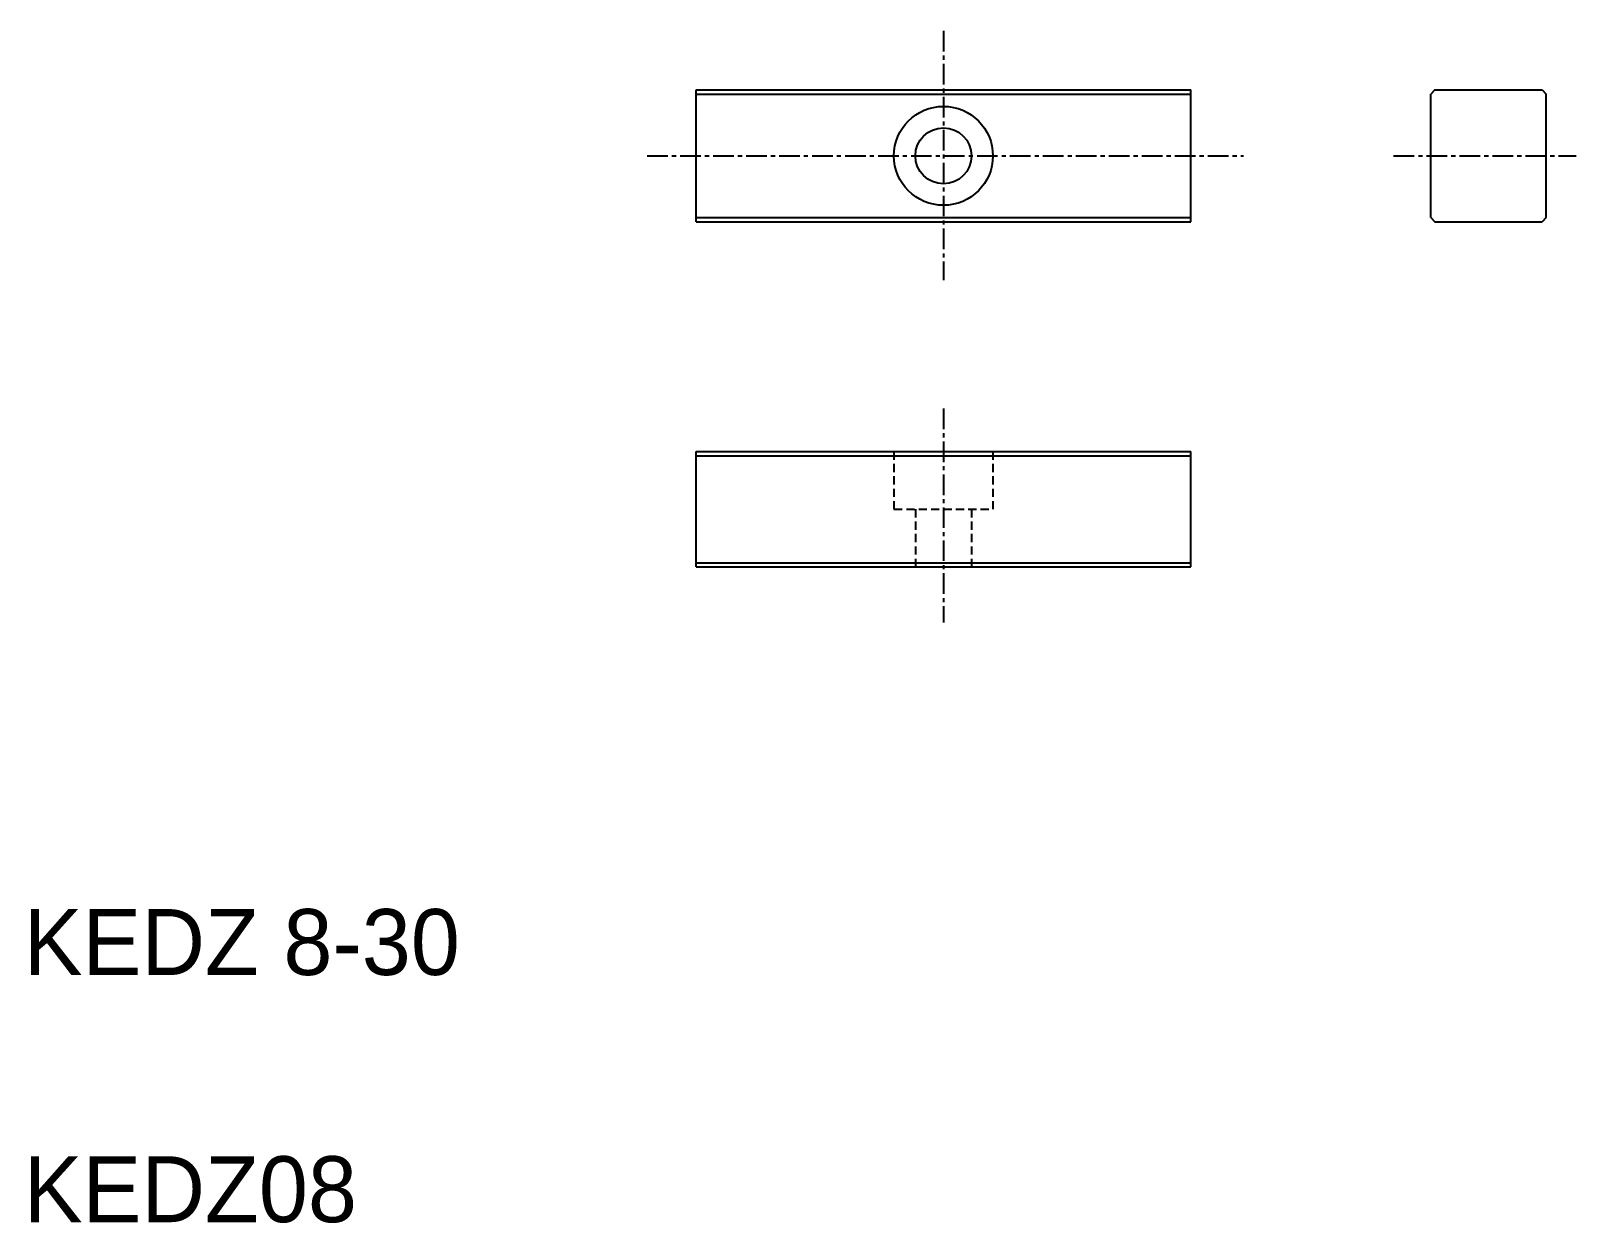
# Model space of a CAD drawing. Extents: x 10.4 to 104.2, y 9.9 to 82.3.
import ezdxf

# ---------------------------------------------------------------- set-up
doc = ezdxf.new("R2010")
doc.units = 0
doc.linetypes.add('CENTER', pattern=[2, 1.25, -0.25, 0.25, -0.25])
doc.linetypes.add('DASHED', pattern=[0.75, 0.5, -0.25])
doc.layers.get('0').update_dxf_attribs({"linetype": 'CONTINUOUS'})
doc.layers.add('CENTER', color=1, linetype='CENTER')

msp = doc.modelspace()

# ---------------------------------------------------------------- linework, layer by layer
at = {"color": 7, "linetype": 'CONTINUOUS'}
for p, q in [((50.784, 78.705), (80.784, 78.705)), ((50.784, 70.705), (50.784, 78.705)), ((80.784, 70.705), (80.784, 78.705)), ((95.586, 78.705), (95.336, 78.455)), ((95.336, 70.955), (95.336, 78.455)), ((95.586, 78.705), (102.086, 78.705)), ((102.086, 78.705), (102.336, 78.455)), ((102.336, 70.955), (102.336, 78.455)), ((50.784, 70.705), (80.784, 70.705)), ((95.336, 70.955), (95.586, 70.705)), ((95.586, 70.705), (102.086, 70.705)), ((102.336, 70.955), (102.086, 70.705)), ((50.784, 56.758), (80.784, 56.758)), ((50.784, 49.758), (50.784, 56.758)), ((80.784, 49.758), (80.784, 56.758)), ((50.784, 49.758), (80.784, 49.758)), ((58.284, 49.758), (58.284, 49.758))]:
    msp.add_line(p, q, dxfattribs=at)
at = {"color": 3, "linetype": 'CONTINUOUS'}
for p, q in [((50.784, 78.455), (80.784, 78.455)), ((50.784, 70.955), (80.784, 70.955)), ((50.784, 56.508), (80.784, 56.508)), ((50.784, 50.008), (80.784, 50.008))]:
    msp.add_line(p, q, dxfattribs=at)
at = {"color": 3, "linetype": 'DASHED'}
for p, q in [((62.784, 56.758), (62.784, 53.258)), ((68.784, 56.758), (68.784, 53.258)), ((62.784, 53.258), (68.784, 53.258)), ((64.084, 53.258), (64.084, 49.758)), ((67.484, 53.258), (67.484, 49.758)), ((65.784, 49.758), (65.784, 49.758))]:
    msp.add_line(p, q, dxfattribs=at)
at = {"color": 7, "linetype": 'CONTINUOUS'}
for radius in [3, 1.7]:
    msp.add_circle((65.784, 74.705), radius, dxfattribs=at)
at = {"layer": 'CENTER', "color": 1, "linetype": 'CENTER'}
for p, q in [((65.784, 82.286), (65.784, 67.156)), ((47.819, 74.705), (83.992, 74.705)), ((93.087, 74.705), (104.154, 74.705)), ((65.784, 59.372), (65.784, 46.383))]:
    msp.add_line(p, q, dxfattribs=at)

# ---------------------------------------------------------------- texts
at = {"color": 7, "linetype": 'CONTINUOUS'}
for s, p in [('KEDZ 8-30', (10, 25)), ('KEDZ08', (10, 10))]:
    msp.add_text(s, height=4, dxfattribs=at).set_placement(p)

doc.saveas('drawing.dxf')
